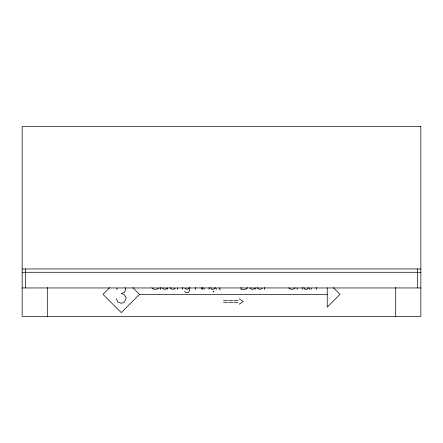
<?xml version="1.0" encoding="UTF-8"?>
<svg xmlns="http://www.w3.org/2000/svg" width="443" height="443" viewBox="0 0 443 443"><rect width="100%" height="100%" fill="white"/><g stroke="black" fill="none" stroke-linecap="round" stroke-linejoin="round"><path stroke-width="0.66" d="M116.503 289.584L117.34 287.989M189.399 287.507L188.818 288.465L187.018 289.429L184.975 288.387M294.888 287.773L294.252 288.703L291.865 289.423L289.506 288.703L288.77 287.773M247.515 287.551L246.723 288.581L244.636 289.423L241.042 289.423L241.042 287.446M215.636 287.629L214.34 288.947L212.701 289.423L211.278 288.947L210.724 287.762M308.777 287.629L307.481 288.947L305.842 289.423L304.419 288.947L303.865 287.762M109.714 287.623L102.981 294.357L121.255 312.631L139.528 294.357L327.227 294.357M239.17 304.225L243.257 301.467L239.17 298.759M158.954 288.039L157.426 289.013L155.2 289.423L152.746 288.764L151.91 287.823M175.146 288.321L172.958 289.423L170.732 288.62L170.361 287.518M262.195 288.321L260.008 289.423L257.787 288.62L257.411 287.518M220.791 289.34L219.623 289.257L219.185 287.834M22.15 268.962L420.85 268.962M22.15 272.284L420.85 272.284M22.15 287.95L420.85 287.95M213.166 291.644L213.891 291.644M223.538 300.36L227.624 300.36M228.76 300.36L232.846 300.36M233.982 300.36L238.074 300.36M223.538 302.569L227.624 302.569M228.76 302.569L232.846 302.569M233.982 302.569L238.074 302.569M333.385 287.723L340.019 294.357L327.227 307.149L327.227 287.789M132.8 287.623L139.528 294.357M250.234 287.928L251.126 289.008L252.981 289.423L255.207 287.928L255.207 289.423M162.393 287.928L163.29 289.008L165.145 289.423L167.365 287.928L167.365 289.423M201.216 287.8L202.379 289.423L202.379 287.474M184.593 291.295L185.008 292.087L186.796 292.651L188.563 292.219L189.399 291.084L189.687 287.673M116.265 298.621L117.932 302.126L121.282 303.311L124.289 302.126L126.249 298.073L124.289 294.589L121.282 293.543L124.289 292.563L125.746 289.584L124.965 287.673M309.214 288.465L309.496 289.417M216.073 288.465L216.356 289.417M417.527 268.962L417.527 287.95M395.693 287.452L395.693 316.429M316.263 287.479L316.263 289.423M311.141 288.05L311.141 289.423M302.22 287.496L302.22 289.423M297.164 288.05L297.164 289.423M264.51 287.513L264.51 289.423M213.532 291.261L213.532 292.031M209.079 287.496L209.079 289.423M204.024 288.05L204.024 289.423M195.391 287.474L195.391 289.423M182.577 287.479L182.577 289.423M177.455 288.05L177.455 289.423M160.599 287.513L160.599 289.423M47.307 287.452L47.307 316.429M25.472 268.962L25.472 287.95M420.85 126.571L22.15 126.571L22.15 316.429L420.85 316.429L420.85 126.571"/></g></svg>
